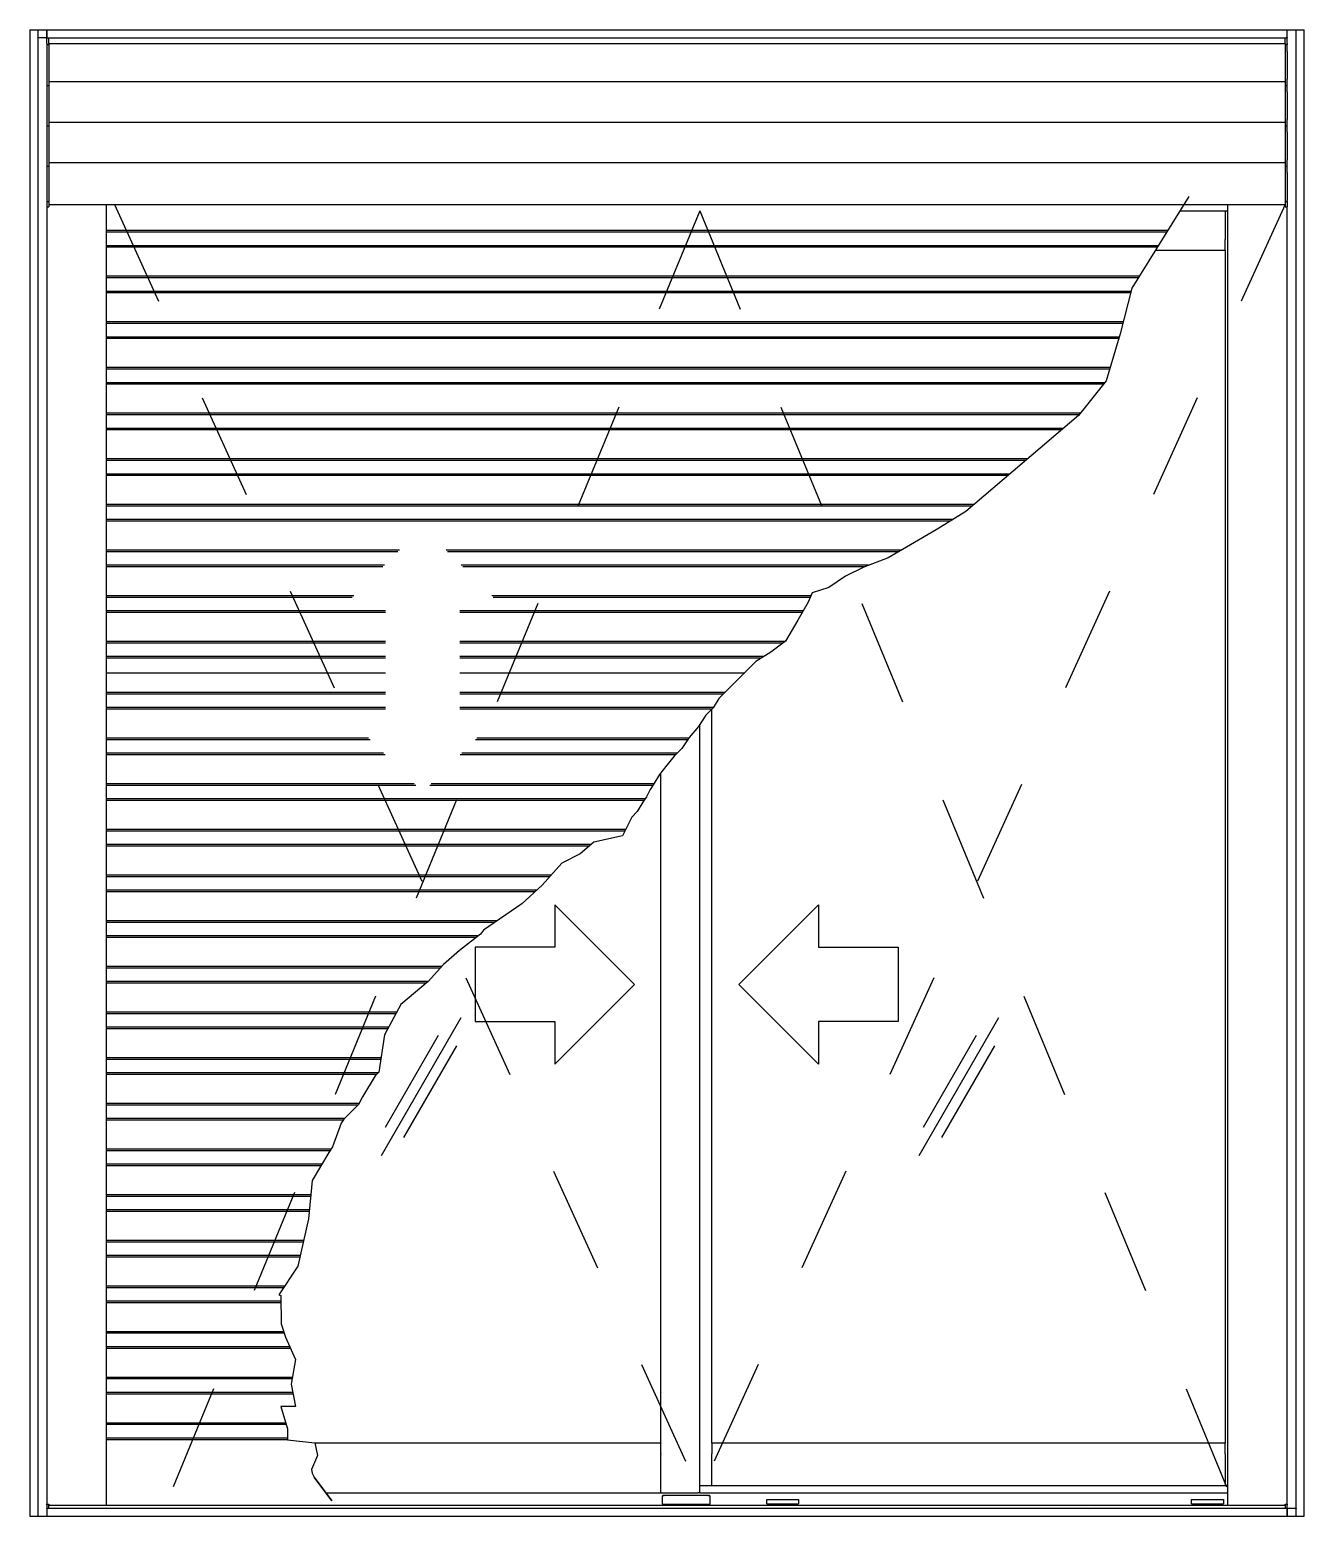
# Model space of a CAD drawing. Header units: millimetres. Extents: x 218.78 to 219.98, y 1065.21 to 1066.61.
import ezdxf

# ---------------------------------------------------------------- set-up
doc = ezdxf.new("R2010")
doc.units = ezdxf.units.MM
doc.header["$LTSCALE"] = 0.5
doc.linetypes.add('HIDDEN2', pattern=[0.1875, 0.125, -0.0625])
doc.layers.add('Gravia_Janelas', color=1, linetype='Continuous')
doc.layers.add('Gravia_Janelas_hidden2', color=1, linetype='HIDDEN2')
doc.layers.add('LD', color=3, linetype='Continuous', lineweight=35)

# ---------------------------------------------------------------- blocks, each defined once
blk = doc.blocks.new('*E2')
at = {"layer": 'LD'}
for centre, major_axis, start_param, end_param in [((596.1, 11.2), (-0.5, 0), 0, 1.570796), ((640.1, 11.2), (0.5, 0), 4.712389, 6.283185)]:
    blk.add_ellipse(centre, major_axis=major_axis, ratio=0.052408, start_param=start_param, end_param=end_param, dxfattribs=at)

msp = doc.modelspace()

# ---------------------------------------------------------------- linework, layer by layer
at = {"layer": 'Gravia_Janelas', "color": 2}
for p, q in [((218.7766, 1066.6079), (218.7766, 1065.2079)), ((218.7766, 1066.6079), (219.9766, 1066.6079)), ((219.9766, 1065.2079), (219.9766, 1066.6079)), ((218.7766, 1065.2079), (219.9766, 1065.2079))]:
    msp.add_line(p, q, dxfattribs=at)
at = {"layer": 'Gravia_Janelas'}
for p, q in [((218.7842, 1066.6075), (218.7842, 1066.6007)), ((218.7926, 1066.6075), (218.7926, 1066.6007)), ((218.7926, 1066.6007), (218.7926, 1066.6075)), ((219.9606, 1066.6007), (219.9606, 1066.6075)), ((219.969, 1065.2155), (219.969, 1066.6079)), ((218.7842, 1066.6003), (218.7842, 1066.6007)), ((218.7842, 1066.6003), (218.7842, 1065.2079)), ((218.7926, 1066.6003), (218.7842, 1066.6003)), ((218.7926, 1066.6003), (218.7926, 1066.6007)), ((218.7926, 1066.6007), (218.7926, 1066.6003)), ((218.7926, 1066.6003), (219.9606, 1066.6003)), ((218.7926, 1066.5949), (218.7926, 1066.6003)), ((218.7926, 1066.5949), (218.7926, 1066.5939)), ((218.7926, 1066.5939), (218.7926, 1066.5875)), ((218.7926, 1066.5939), (218.7946, 1066.5939)), ((218.7946, 1066.5949), (218.7946, 1066.6003)), ((218.7946, 1066.5949), (219.9586, 1066.5949)), ((218.7946, 1066.5949), (218.7946, 1066.5939)), ((218.7946, 1066.5939), (218.7946, 1066.5554)), ((219.9586, 1066.5949), (219.9586, 1066.6003)), ((219.9586, 1066.5949), (219.9586, 1066.5939)), ((219.9586, 1066.5939), (219.9586, 1066.5554)), ((219.9586, 1066.5939), (219.9606, 1066.5939)), ((219.9606, 1066.6007), (219.9606, 1066.6003)), ((219.9606, 1066.5949), (219.9606, 1066.6003)), ((219.9606, 1066.5949), (219.9606, 1066.5939)), ((219.9606, 1066.5875), (219.9606, 1066.5939)), ((218.7926, 1066.5875), (218.7926, 1066.5614)), ((219.9606, 1066.5875), (219.9606, 1066.5614)), ((218.7926, 1066.5614), (218.7926, 1066.5494)), ((218.7926, 1066.5554), (218.7946, 1066.5554)), ((218.7926, 1066.5494), (218.7926, 1066.5234)), ((218.7946, 1066.5591), (219.9586, 1066.5591)), ((218.7946, 1066.5554), (218.7946, 1066.5174)), ((219.9586, 1066.5554), (219.9606, 1066.5554)), ((219.9586, 1066.5554), (219.9586, 1066.5174)), ((219.9606, 1066.5494), (219.9606, 1066.5614)), ((219.9606, 1066.5494), (219.9606, 1066.5234)), ((218.7926, 1066.5234), (218.7926, 1066.5114)), ((218.7946, 1066.521), (219.9586, 1066.521)), ((219.9606, 1066.5114), (219.9606, 1066.5234)), ((218.7926, 1066.5174), (218.7946, 1066.5174)), ((218.7926, 1066.5114), (218.7926, 1066.4853)), ((218.7946, 1066.5174), (218.7946, 1066.4793)), ((219.9586, 1066.5174), (219.9606, 1066.5174)), ((219.9586, 1066.5174), (219.9586, 1066.4793)), ((219.9606, 1066.5114), (219.9606, 1066.4853)), ((218.7926, 1066.4853), (218.7926, 1066.4733)), ((218.7926, 1066.4793), (218.7946, 1066.4793)), ((218.7946, 1066.4829), (219.9586, 1066.4829)), ((218.7946, 1066.4793), (218.7946, 1066.4461)), ((219.9586, 1066.4793), (219.9606, 1066.4793)), ((219.9586, 1066.4793), (219.9586, 1066.4461)), ((219.9606, 1066.4733), (219.9606, 1066.4853)), ((218.7926, 1066.4733), (218.7926, 1066.4472)), ((219.9606, 1066.4733), (219.9606, 1066.4472)), ((218.7926, 1066.4472), (218.7926, 1066.446)), ((218.7926, 1066.4461), (218.7946, 1066.4461)), ((218.7926, 1066.446), (218.7926, 1066.4412)), ((218.7926, 1066.4412), (218.7926, 1065.2194)), ((218.7926, 1066.441), (218.7946, 1066.441)), ((218.7946, 1066.4461), (218.7946, 1066.441)), ((218.7946, 1066.4433), (219.9586, 1066.4433)), ((218.8488, 1065.2184), (218.8488, 1066.4433)), ((219.8596, 1066.4372), (219.9044, 1066.4372)), ((219.9021, 1066.4372), (219.9021, 1066.4111)), ((219.9044, 1066.4433), (219.9044, 1065.2184)), ((219.9044, 1066.4433), (219.9044, 1065.2184)), ((219.9586, 1066.4461), (219.9606, 1066.4461)), ((219.9586, 1066.4461), (219.9586, 1066.441)), ((219.9586, 1066.441), (219.9606, 1066.441)), ((219.9606, 1066.446), (219.9606, 1066.4472)), ((219.9606, 1066.446), (219.9606, 1066.4412)), ((219.9606, 1065.2194), (219.9606, 1066.4412)), ((219.8481, 1066.4187), (218.8488, 1066.4187)), ((219.8471, 1066.4172), (218.8488, 1066.4172)), ((219.9021, 1066.4111), (219.9021, 1066.4105)), ((219.9021, 1066.4004), (219.9021, 1066.4105)), ((219.8392, 1066.4045), (218.8488, 1066.4045)), ((219.8383, 1066.403), (218.8488, 1066.403)), ((219.9021, 1066.4001), (219.8365, 1066.4001)), ((219.9021, 1066.4004), (219.9021, 1066.4001)), ((219.9021, 1066.4001), (219.9021, 1065.277)), ((219.8213, 1066.3757), (218.8488, 1066.3757)), ((219.8204, 1066.3742), (218.8488, 1066.3742)), ((219.8136, 1066.3615), (218.8488, 1066.3615)), ((219.8132, 1066.36), (218.8488, 1066.36)), ((219.8062, 1066.3327), (218.8488, 1066.3327)), ((219.8058, 1066.3312), (218.8488, 1066.3312)), ((219.8024, 1066.3185), (218.8488, 1066.3185)), ((219.802, 1066.317), (218.8488, 1066.317)), ((219.7939, 1066.2897), (218.8488, 1066.2897)), ((219.7934, 1066.2882), (218.8488, 1066.2882)), ((219.7889, 1066.2755), (218.8488, 1066.2755)), ((219.7889, 1066.2755), (218.8488, 1066.2755)), ((219.7877, 1066.274), (218.8488, 1066.274)), ((219.7877, 1066.274), (218.8488, 1066.274)), ((219.7659, 1066.2467), (218.8488, 1066.2467)), ((219.7647, 1066.2452), (218.8488, 1066.2452)), ((219.75, 1066.2325), (218.8488, 1066.2325)), ((219.75, 1066.2325), (218.8488, 1066.2325)), ((219.7483, 1066.231), (218.8488, 1066.231)), ((219.7483, 1066.231), (218.8488, 1066.231)), ((219.7162, 1066.2037), (218.8488, 1066.2037)), ((219.7144, 1066.2022), (218.8488, 1066.2022)), ((219.6995, 1066.1895), (218.8488, 1066.1895)), ((219.6978, 1066.188), (218.8488, 1066.188)), ((219.6657, 1066.1607), (218.8488, 1066.1607)), ((219.6639, 1066.1592), (218.8488, 1066.1592)), ((219.6458, 1066.1465), (218.8488, 1066.1465)), ((219.6434, 1066.145), (218.8488, 1066.145)), ((219.1247, 1066.1177), (218.8488, 1066.1177)), ((219.1232, 1066.1162), (218.8488, 1066.1162)), ((219.597, 1066.1177), (219.1686, 1066.1177)), ((219.5944, 1066.1162), (219.1701, 1066.1162)), ((219.1105, 1066.1035), (218.8488, 1066.1035)), ((219.109, 1066.102), (218.8488, 1066.102)), ((219.5664, 1066.1035), (219.1828, 1066.1035)), ((219.5625, 1066.102), (219.1843, 1066.102)), ((219.0817, 1066.0747), (218.8488, 1066.0747)), ((219.0802, 1066.0732), (218.8488, 1066.0732)), ((219.5121, 1066.0747), (219.2116, 1066.0747)), ((219.5115, 1066.0732), (219.2131, 1066.0732)), ((219.1116, 1066.0605), (218.8488, 1066.0605)), ((219.1116, 1066.059), (218.8488, 1066.059)), ((219.5049, 1066.0605), (219.1816, 1066.0605)), ((219.504, 1066.059), (219.1816, 1066.059)), ((219.1116, 1066.0317), (218.8488, 1066.0317)), ((219.1116, 1066.0302), (218.8488, 1066.0302)), ((219.4877, 1066.0317), (219.1816, 1066.0317)), ((219.4857, 1066.0302), (219.1816, 1066.0302)), ((219.1116, 1066.0175), (218.8488, 1066.0175)), ((219.1116, 1066.016), (218.8488, 1066.016)), ((219.4677, 1066.0175), (219.1816, 1066.0175)), ((219.4654, 1066.016), (219.1816, 1066.016)), ((218.8488, 1066.0024), (219.1116, 1066.0024)), ((218.8488, 1066.0021), (219.1116, 1066.0021)), ((219.1816, 1066.0024), (219.4498, 1066.0024)), ((219.1816, 1066.0021), (219.4495, 1066.0021)), ((219.1116, 1065.9837), (218.8488, 1065.9837)), ((219.1116, 1065.9822), (218.8488, 1065.9822)), ((219.4311, 1065.9837), (219.1816, 1065.9837)), ((219.4296, 1065.9822), (219.1816, 1065.9822)), ((219.1116, 1065.9695), (218.8488, 1065.9695)), ((219.1116, 1065.968), (218.8488, 1065.968)), ((219.4203, 1065.9695), (219.1816, 1065.9695)), ((219.419, 1065.968), (219.1816, 1065.968)), ((219.4187, 1065.277), (219.4187, 1065.9678)), ((219.4075, 1065.2299), (219.4075, 1065.9538)), ((219.0956, 1065.9407), (218.8488, 1065.9407)), ((219.0971, 1065.9392), (218.8488, 1065.9392)), ((219.3961, 1065.9392), (219.1962, 1065.9392)), ((219.3971, 1065.9407), (219.1977, 1065.9407)), ((219.1098, 1065.9265), (218.8488, 1065.9265)), ((219.1113, 1065.925), (218.8488, 1065.925)), ((219.3847, 1065.925), (219.182, 1065.925)), ((219.3862, 1065.9265), (219.1835, 1065.9265)), ((219.3707, 1065.277), (219.3707, 1065.9079)), ((219.1386, 1065.8977), (218.8488, 1065.8977)), ((219.1401, 1065.8962), (218.8488, 1065.8962)), ((219.3633, 1065.8962), (219.1532, 1065.8962)), ((219.3643, 1065.8977), (219.1547, 1065.8977)), ((219.356, 1065.8835), (218.8488, 1065.8835)), ((219.355, 1065.882), (218.8488, 1065.882)), ((219.3376, 1065.8547), (218.8488, 1065.8547)), ((219.3368, 1065.8532), (218.8488, 1065.8532)), ((219.305, 1065.8405), (218.8488, 1065.8405)), ((219.3033, 1065.839), (218.8488, 1065.839)), ((219.2674, 1065.8117), (218.8488, 1065.8117)), ((219.2661, 1065.8102), (218.8488, 1065.8102)), ((219.2538, 1065.7975), (218.8488, 1065.7975)), ((219.2522, 1065.796), (218.8488, 1065.796)), ((219.2167, 1065.7687), (218.8488, 1065.7687)), ((219.2145, 1065.7672), (218.8488, 1065.7672)), ((219.1991, 1065.7545), (218.8488, 1065.7545)), ((219.1972, 1065.753), (218.8488, 1065.753)), ((219.1645, 1065.7257), (218.8488, 1065.7257)), ((219.1632, 1065.7242), (218.8488, 1065.7242)), ((219.1519, 1065.7115), (218.8488, 1065.7115)), ((219.15, 1065.71), (218.8488, 1065.71)), ((219.122, 1065.6827), (218.8488, 1065.6827)), ((219.1212, 1065.6812), (218.8488, 1065.6812)), ((219.1143, 1065.6685), (218.8488, 1065.6685)), ((219.1135, 1065.667), (218.8488, 1065.667)), ((219.1078, 1065.5478), (219.1828, 1065.6777)), ((219.6142, 1065.5478), (219.6892, 1065.6777)), ((219.1116, 1065.5745), (219.1616, 1065.6611)), ((219.618, 1065.5745), (219.668, 1065.6611)), ((219.1073, 1065.6397), (218.8488, 1065.6397)), ((219.107, 1065.6382), (218.8488, 1065.6382)), ((219.1289, 1065.5645), (219.1789, 1065.6511)), ((219.6353, 1065.5645), (219.6853, 1065.6511)), ((219.1046, 1065.6255), (218.8488, 1065.6255)), ((219.1032, 1065.624), (218.8488, 1065.624)), ((219.0867, 1065.5967), (218.8488, 1065.5967)), ((219.0857, 1065.5952), (218.8488, 1065.5952)), ((219.0731, 1065.5825), (218.8488, 1065.5825)), ((219.0718, 1065.581), (218.8488, 1065.581)), ((219.0605, 1065.5537), (218.8488, 1065.5537)), ((219.0595, 1065.5522), (218.8488, 1065.5522)), ((219.0519, 1065.5395), (218.8488, 1065.5395)), ((219.051, 1065.538), (218.8488, 1065.538)), ((219.0414, 1065.5107), (218.8488, 1065.5107)), ((219.0412, 1065.5092), (218.8488, 1065.5092)), ((219.0399, 1065.4965), (218.8488, 1065.4965)), ((219.0398, 1065.495), (218.8488, 1065.495)), ((219.0345, 1065.4677), (218.8488, 1065.4677)), ((219.0342, 1065.4662), (218.8488, 1065.4662)), ((219.0313, 1065.4535), (218.8488, 1065.4535)), ((219.031, 1065.452), (218.8488, 1065.452)), ((219.0168, 1065.4247), (218.8488, 1065.4247)), ((219.0158, 1065.4232), (218.8488, 1065.4232)), ((219.013, 1065.4105), (218.8488, 1065.4105)), ((219.013, 1065.409), (218.8488, 1065.409)), ((219.0158, 1065.3817), (218.8488, 1065.3817)), ((219.0163, 1065.3802), (218.8488, 1065.3802)), ((219.0216, 1065.3675), (218.8488, 1065.3675)), ((219.0222, 1065.366), (218.8488, 1065.366)), ((219.024, 1065.3387), (218.8488, 1065.3387)), ((219.0237, 1065.3372), (218.8488, 1065.3372)), ((219.0243, 1065.3245), (218.8488, 1065.3245)), ((219.0246, 1065.323), (218.8488, 1065.323)), ((219.0177, 1065.2957), (218.8488, 1065.2957)), ((219.0182, 1065.2942), (218.8488, 1065.2942)), ((219.0193, 1065.2815), (218.8488, 1065.2815)), ((219.0193, 1065.28), (218.8488, 1065.28)), ((219.0451, 1065.277), (219.3707, 1065.277)), ((219.3707, 1065.277), (219.3707, 1065.2767)), ((219.3707, 1065.2667), (219.3707, 1065.2767)), ((219.4187, 1065.2767), (219.4187, 1065.277)), ((219.4187, 1065.277), (219.9021, 1065.277)), ((219.4187, 1065.2767), (219.4187, 1065.2667)), ((219.9021, 1065.277), (219.9021, 1065.2767)), ((219.9021, 1065.2667), (219.9021, 1065.2767)), ((219.3707, 1065.2667), (219.3707, 1065.266)), ((219.3707, 1065.2299), (219.3707, 1065.266)), ((219.4187, 1065.266), (219.4187, 1065.2667)), ((219.4187, 1065.2369), (219.4187, 1065.266)), ((219.9021, 1065.2667), (219.9021, 1065.266)), ((219.9021, 1065.266), (219.9021, 1065.2369)), ((219.4075, 1065.2369), (219.9044, 1065.2369)), ((218.7926, 1065.2194), (218.7946, 1065.2194)), ((218.7926, 1065.2184), (218.7926, 1065.2194)), ((218.7926, 1065.2184), (218.7926, 1065.2155)), ((218.7946, 1065.2194), (218.7946, 1065.2184)), ((218.7946, 1065.2184), (219.9586, 1065.2184)), ((218.7946, 1065.2155), (218.7946, 1065.2184)), ((219.0555, 1065.2299), (219.3707, 1065.2299)), ((219.371, 1065.2299), (219.3707, 1065.2299)), ((219.371, 1065.2299), (219.406, 1065.2299)), ((219.3722, 1065.2269), (219.3722, 1065.2269)), ((219.3722, 1065.2269), (219.3722, 1065.2192)), ((219.3722, 1065.2269), (219.3722, 1065.2269)), ((219.3722, 1065.2269), (219.3722, 1065.2269)), ((219.3753, 1065.2274), (219.3727, 1065.2274)), ((219.3727, 1065.2274), (219.374, 1065.2274)), ((219.374, 1065.2274), (219.3727, 1065.2274)), ((219.3838, 1065.2191), (219.3727, 1065.2191)), ((219.374, 1065.2274), (219.374, 1065.2274)), ((219.3925, 1065.2274), (219.3753, 1065.2274)), ((219.3753, 1065.2274), (219.3753, 1065.2274)), ((219.4136, 1065.2191), (219.3838, 1065.2191)), ((219.397, 1065.2274), (219.3925, 1065.2274)), ((219.3925, 1065.2274), (219.3925, 1065.2274)), ((219.4142, 1065.2274), (219.397, 1065.2274)), ((219.397, 1065.2274), (219.397, 1065.2274)), ((219.4075, 1065.2299), (219.406, 1065.2299)), ((219.4075, 1065.2299), (219.4096, 1065.2299)), ((219.4096, 1065.2299), (219.9044, 1065.2299)), ((219.4167, 1065.2191), (219.4136, 1065.2191)), ((219.4167, 1065.2274), (219.4142, 1065.2274)), ((219.4142, 1065.2274), (219.4142, 1065.2274)), ((219.4167, 1065.2274), (219.4155, 1065.2274)), ((219.4155, 1065.2274), (219.4155, 1065.2274)), ((219.4155, 1065.2274), (219.4167, 1065.2274)), ((219.4172, 1065.2269), (219.4172, 1065.2269)), ((219.4172, 1065.2192), (219.4172, 1065.2269)), ((219.4172, 1065.2269), (219.4172, 1065.2269)), ((219.4172, 1065.2269), (219.4172, 1065.2269)), ((219.4706, 1065.2236), (219.5006, 1065.2236)), ((219.4706, 1065.22), (219.4706, 1065.2236)), ((219.4706, 1065.2196), (219.4706, 1065.22)), ((219.5006, 1065.2236), (219.5006, 1065.22)), ((219.5006, 1065.22), (219.5006, 1065.2196)), ((219.8706, 1065.22), (219.8706, 1065.2236)), ((219.8706, 1065.2236), (219.9006, 1065.2236)), ((219.8706, 1065.2196), (219.8706, 1065.22)), ((219.9006, 1065.2236), (219.9006, 1065.22)), ((219.9006, 1065.22), (219.9006, 1065.2196)), ((219.9586, 1065.2194), (219.9606, 1065.2194)), ((219.9586, 1065.2184), (219.9586, 1065.2194)), ((219.9586, 1065.2184), (219.9586, 1065.2155)), ((219.9606, 1065.2194), (219.9606, 1065.2184)), ((219.9606, 1065.2155), (219.9606, 1065.2184)), ((218.7926, 1065.2151), (218.7926, 1065.2155)), ((218.7926, 1065.2155), (219.9606, 1065.2155)), ((218.7926, 1065.2151), (218.7926, 1065.2083)), ((219.7742, 1065.2143), (219.7742, 1065.2143)), ((219.9606, 1065.2155), (219.9606, 1065.2151)), ((219.9606, 1065.2155), (219.969, 1065.2155)), ((219.9606, 1065.2151), (219.9606, 1065.2155)), ((219.9606, 1065.2083), (219.9606, 1065.2151)), ((219.9606, 1065.2151), (219.9606, 1065.2083)), ((219.969, 1065.2155), (219.969, 1065.2151)), ((219.969, 1065.2083), (219.969, 1065.2151))]:
    msp.add_line(p, q, dxfattribs=at)
for points in [[(219.8681, 1066.4508), (219.8144, 1066.3646), (219.8033, 1066.3214), (219.7902, 1066.2772), (219.7642, 1066.2446), (219.6581, 1066.1542), (219.6302, 1066.1368), (219.6058, 1066.1228), (219.5848, 1066.1106), (219.5621, 1066.1019), (219.5447, 1066.0932), (219.529, 1066.0827), (219.5133, 1066.0775), (219.5097, 1066.0688), (219.5097, 1066.0688), (219.4998, 1066.0518), (219.4998, 1066.0518), (219.4882, 1066.0321), (219.4743, 1066.0216), (219.4603, 1066.0129), (219.4516, 1066.0042), (219.4394, 1065.9919), (219.4306, 1065.9832), (219.4254, 1065.978), (219.4202, 1065.9693), (219.4132, 1065.9623), (219.4062, 1065.9518), (219.3975, 1065.9413), (219.3905, 1065.9309), (219.3835, 1065.9239), (219.3766, 1065.9152), (219.3696, 1065.9064), (219.3643, 1065.8977), (219.3608, 1065.8925), (219.3574, 1065.8855), (219.3539, 1065.8803), (219.3486, 1065.8715), (219.3434, 1065.8663), (219.3346, 1065.8488), (219.3077, 1065.8429), (219.3077, 1065.8429), (219.3077, 1065.8429), (219.3077, 1065.8429), (219.3077, 1065.8429), (219.3077, 1065.8429), (219.3077, 1065.8429), (219.2948, 1065.8317), (219.2948, 1065.8317), (219.2948, 1065.8317), (219.2948, 1065.8317), (219.2948, 1065.8317), (219.2948, 1065.8317), (219.2948, 1065.8317), (219.2948, 1065.8317), (219.2948, 1065.8317), (219.2948, 1065.8317), (219.2775, 1065.823), (219.259, 1065.8023), (219.259, 1065.8023), (219.259, 1065.8023), (219.259, 1065.8023), (219.259, 1065.8023), (219.259, 1065.8023), (219.259, 1065.8023), (219.259, 1065.8023), (219.259, 1065.8023), (219.259, 1065.8023), (219.259, 1065.8023), (219.259, 1065.8023), (219.259, 1065.8023), (219.259, 1065.8023), (219.2398, 1065.7847), (219.2398, 1065.7847), (219.2398, 1065.7847), (219.2038, 1065.7598), (219.2011, 1065.7561), (219.1812, 1065.7406), (219.1812, 1065.7406), (219.1812, 1065.7406), (219.1663, 1065.7277), (219.1663, 1065.7277), (219.1519, 1065.7117), (219.1259, 1065.69), (219.1259, 1065.69), (219.1105, 1065.6614), (219.1052, 1065.6263), (219.1019, 1065.6227), (219.0898, 1065.6028), (219.0863, 1065.5958), (219.0724, 1065.5818), (219.0697, 1065.5781), (219.0618, 1065.5557), (219.0583, 1065.5504), (219.0427, 1065.5241), (219.0427, 1065.5241), (219.0427, 1065.5241), (219.0391, 1065.4881), (219.0291, 1065.4436), (219.0291, 1065.4436), (219.0113, 1065.4164), (219.0129, 1065.4159), (219.0135, 1065.389), (219.0175, 1065.3765), (219.0175, 1065.3765), (219.0269, 1065.3557), (219.0228, 1065.3323), (219.0269, 1065.3112), (219.0129, 1065.3112), (219.0193, 1065.2904), (219.0193, 1065.2852), (219.0193, 1065.28), (219.0451, 1065.277), (219.0477, 1065.265), (219.042, 1065.252), (219.0427, 1065.2485), (219.0443, 1065.2448), (219.0611, 1065.2224), (219.0443, 1065.2448)], [(219.4706, 1065.2196), (219.5006, 1065.2196)], [(219.8706, 1065.2196), (219.9006, 1065.2196)]]:
    msp.add_lwpolyline(points, dxfattribs=at)
for points in [[(219.3459, 1065.7088), (219.2709, 1065.7838), (219.2709, 1065.7438), (219.1959, 1065.7438), (219.1959, 1065.6738), (219.2709, 1065.6738), (219.2709, 1065.6338), (219.3459, 1065.7088)], [(219.4442, 1065.7088), (219.5192, 1065.7838), (219.5192, 1065.7438), (219.5942, 1065.7438), (219.5942, 1065.6738), (219.5192, 1065.6738), (219.5192, 1065.6338), (219.4442, 1065.7088)]]:
    msp.add_lwpolyline(points, close=True, dxfattribs=at)
for centre, start, end in [((219.3727, 1065.2269), 90, 180), ((219.3727, 1065.2269), 90, 180), ((219.3727, 1065.2269), 90, 180), ((219.4167, 1065.2269), 0, 90), ((219.4167, 1065.2269), 0, 90), ((219.4167, 1065.2269), 0, 90)]:
    msp.add_arc(centre, 0.0005, start, end, dxfattribs=at)
at = {"layer": 'Gravia_Janelas_hidden2'}
for p, q in [((218.8564, 1066.4433), (219.4075, 1065.2299)), ((219.4075, 1066.4372), (218.9092, 1065.2299)), ((219.9586, 1066.4433), (219.4075, 1065.2299)), ((219.4075, 1066.4372), (219.9058, 1065.2299))]:
    msp.add_line(p, q, dxfattribs=at)

# ---------------------------------------------------------------- block references
at = {"layer": 'Gravia_Janelas', "xscale": 0.0009999999999763531, "yscale": 0.001000000000203727, "zscale": 0.001}
msp.add_blockref('*E2', (218.7766, 1065.2079), dxfattribs=at)

doc.saveas('drawing.dxf')
